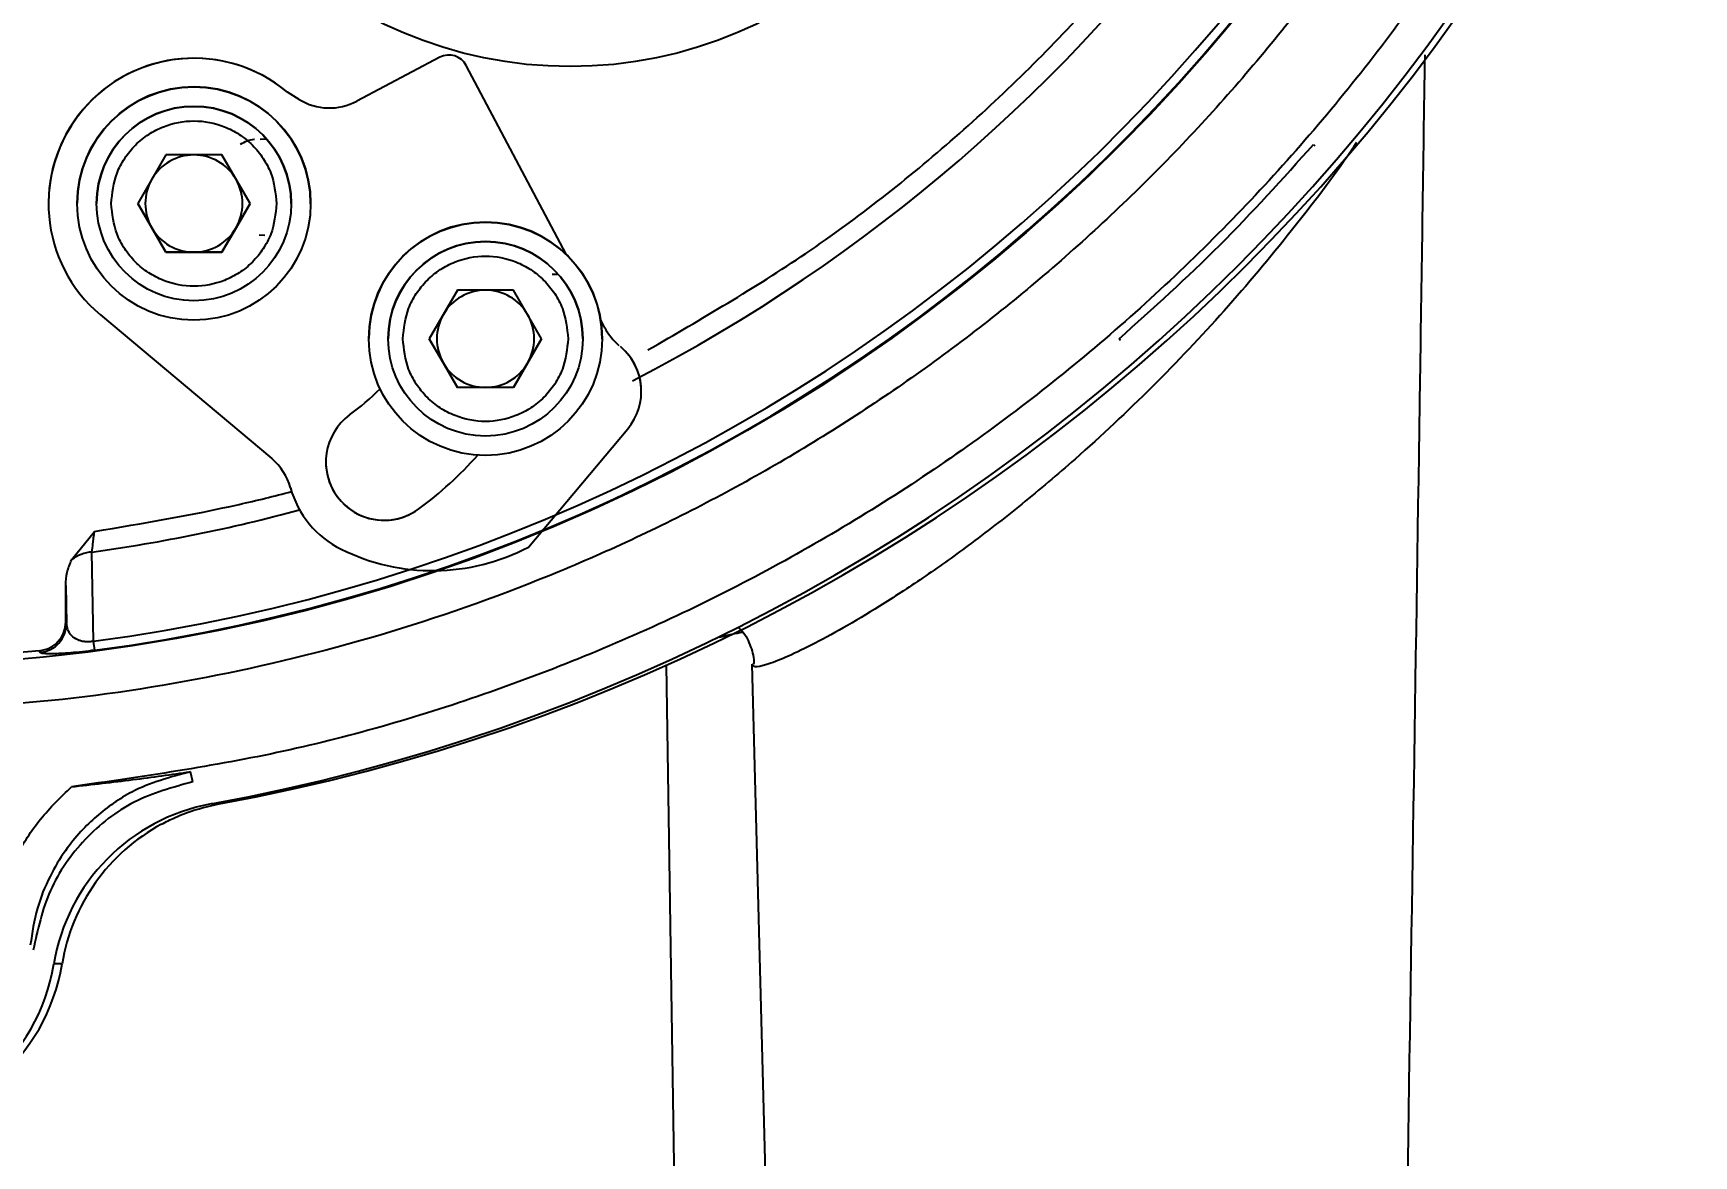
# Model space of a CAD drawing. Header units: millimetres. Extents: x 7861 to 11104, y 3791 to 6084.
# Drawn here: x 8820.8 to 8906.1, y 5551.7 to 5609.4 of the extents above; entities that cross this region are included whole.
import ezdxf

# ---------------------------------------------------------------- set-up
doc = ezdxf.new("R2010")
doc.units = ezdxf.units.MM
doc.layers.add('AM_5', color=3, linetype='Continuous', lineweight=25)
doc.styles.add('SLDTEXTSTYLE1', font='txt.shx', dxfattribs={"width": 0.7, "bigfont": 'gbcbig.shx'})
doc.dimstyles.new('SLDDIMSTYLE12$0', dxfattribs={"dimtxt": 12, "dimasz": 10, "dimexe": 0, "dimexo": 0.0625, "dimgap": 0.875, "dimtad": 1, "dimdec": 1, "dimlfac": 1.8, "dimrnd": 1e-09, "dimzin": 12, "dimdsep": 46, "dimtxsty": 'SLDTEXTSTYLE1', "dimcen": 0.09, "dimdle": 8.16, "dimclrd": 3, "dimclre": 3, "dimadec": 0, "dimazin": 3, "dimtfac": 1, "dimtdec": 1, "dimtofl": 0, "dimtmove": 0, "dimatfit": 3, "dimfxl": 0, "dimfrac": 2, "dimtolj": 1, "dimlwd": 5, "dimlwe": 5, "dimarcsym": 0})

# ---------------------------------------------------------------- blocks, each defined once
blk = doc.blocks.new('*D83')
at = {"layer": 'AM_5', "color": 3, "lineweight": 5, "transparency": 16777216}
blk.add_line((8920.229, 5884.011), (8525.829, 5884.011), dxfattribs=at)
at = {"layer": 'AM_5', "color": 3, "linetype": 'Continuous', "lineweight": 5, "transparency": 16777216}
for p, q in [((8525.829, 5874.011), (8525.829, 5560.226)), ((8931.904, 5550.226), (8525.829, 5550.226))]:
    blk.add_line(p, q, dxfattribs=at)
at = {"layer": 'AM_5', "color": 3, "transparency": 16777216}
for points in [[(8524.162, 5874.011), (8527.496, 5874.011), (8525.829, 5884.011)], [(8524.162, 5560.226), (8527.496, 5560.226), (8525.829, 5550.226)]]:
    blk.add_solid(points, dxfattribs=at)
at = {"layer": 'Defpoints', "color": 0, "transparency": 16777216}
for p in [(8920.291, 5884.011), (8525.829, 5550.226), (8931.967, 5550.226)]:
    blk.add_point(p, dxfattribs=at)
at = {"layer": 'AM_5', "color": 0, "transparency": 16777216, "insert": (8511.24, 5717.119), "char_height": 12, "attachment_point": 5, "rotation": 90, "style": 'SLDTEXTSTYLE1'}
blk.add_mtext('\\A1;{\\H2.28571x;335}', dxfattribs=at)

msp = doc.modelspace()

# ---------------------------------------------------------------- linework, layer by layer
at = {"color": 7, "linetype": 'Continuous', "lineweight": 25}
for p, q in [((8841.684, 5608.205), (8837.405, 5605.946)), ((8841.684, 5608.205), (8837.405, 5605.946)), ((8848.163, 5598.072), (8843.035, 5607.787)), ((8843.035, 5607.787), (8843.035, 5607.787)), ((8848.163, 5598.072), (8843.035, 5607.787)), ((8834.439, 5606.04), (8833.838, 5606.407)), ((8833.838, 5606.407), (8833.838, 5606.407)), ((8834.439, 5606.04), (8833.838, 5606.407)), ((8834.439, 5606.04), (8834.439, 5606.04)), ((8837.405, 5605.946), (8837.405, 5605.946)), ((8827.591, 5603.182), (8826.148, 5600.682)), ((8830.478, 5603.182), (8827.591, 5603.182)), ((8831.921, 5600.682), (8830.478, 5603.182)), ((8832.438, 5603.997), (8832.742, 5604.009)), ((8886.586, 5603.723), (8886.663, 5603.646)), ((8824.034, 5600.687), (8824.034, 5600.687)), ((8826.148, 5600.682), (8827.591, 5598.182)), ((8826.869, 5599.432), (8826.148, 5600.682)), ((8830.478, 5598.182), (8831.921, 5600.682)), ((8831.921, 5600.682), (8831.199, 5599.432)), ((8834.034, 5600.676), (8834.034, 5600.676)), ((8827.591, 5598.182), (8826.869, 5599.432)), ((8831.199, 5599.432), (8830.478, 5598.182)), ((8832.681, 5599.045), (8832.387, 5599.063)), ((8827.591, 5598.182), (8830.478, 5598.182)), ((8827.591, 5598.182), (8827.591, 5598.182)), ((8829.034, 5598.182), (8827.591, 5598.182)), ((8830.478, 5598.182), (8829.034, 5598.182)), ((8830.478, 5598.182), (8830.478, 5598.182)), ((8847.445, 5597.049), (8847.714, 5597.05)), ((8842.579, 5596.23), (8841.136, 5593.73)), ((8845.466, 5596.23), (8842.579, 5596.23)), ((8846.909, 5593.73), (8845.466, 5596.23)), ((8824.23, 5594.956), (8833.032, 5587.571)), ((8850.16, 5594.29), (8849.944, 5594.698)), ((8850.16, 5594.29), (8849.944, 5594.698)), ((8850.16, 5594.29), (8850.16, 5594.29)), ((8838.023, 5593.736), (8838.023, 5593.736)), ((8839.023, 5593.735), (8839.023, 5593.735)), ((8841.136, 5593.73), (8842.579, 5591.23)), ((8841.858, 5592.48), (8841.136, 5593.73)), ((8845.466, 5591.23), (8846.909, 5593.73)), ((8846.909, 5593.73), (8846.188, 5592.48)), ((8850.023, 5593.723), (8850.023, 5593.723)), ((8876.671, 5593.647), (8876.59, 5593.728)), ((8842.579, 5591.23), (8841.858, 5592.48)), ((8846.188, 5592.48), (8845.466, 5591.23)), ((8844.023, 5591.23), (8842.579, 5591.23)), ((8845.466, 5591.23), (8844.023, 5591.23)), ((8852.034, 5591.025), (8852.034, 5591.025)), ((8846.232, 5583.021), (8851.332, 5589.1)), ((8822.748, 5582.357), (8823.922, 5583.822)), ((8823.876, 5578.175), (8823.795, 5582.762)), ((8822.448, 5581.049), (8822.48, 5579.085)), ((8822.448, 5579.179), (8822.448, 5581.049)), ((8821.099, 5577.686), (8818.656, 5577.473)), ((8821.131, 5577.595), (8821.099, 5577.686)), ((8823.937, 5577.714), (8823.876, 5578.175)), ((8853.311, 5576.94), (8853.714, 5550.19)), ((8857.711, 5577.001), (8858.413, 5550.19)), ((8857.747, 5576.989), (8857.733, 5577.001)), ((8828.976, 5570.946), (8828.857, 5571.463)), ((8830.331, 5569.81), (8829.914, 5569.81)), ((8822.254, 5561.583), (8821.838, 5561.583))]:
    msp.add_line(p, q, dxfattribs=at)
at = {"color": 7, "linetype": 'Continuous', "lineweight": 25, "flags": 128}
msp.add_lwpolyline([(8822.48, 5579.085), (8822.462, 5579.138), (8822.448, 5579.179)], dxfattribs=at)
at = {"color": 7, "linetype": 'Continuous', "lineweight": 25}
for centre, radius in [((8811.948, 5668.366), 91.48), ((8848.378, 5629.728), 22), ((8829.034, 5600.682), 6), ((8829.034, 5600.682), 5), ((8844.023, 5593.73), 6), ((8844.023, 5593.73), 5)]:
    msp.add_circle(centre, radius, dxfattribs=at)
for centre, radius, start, end in [((8811.948, 5668.366), 90.976, 277.53416, 351.20762), ((8811.948, 5668.366), 86.42, 297.29308, 350.7957), ((8811.948, 5668.366), 91.441, 277.53416, 351.20762), ((8811.986, 5668.188), 99.998, 280.32817, 349.67428), ((8812.402, 5668.188), 99.998, 280.32817, 349.67428), ((8842.151, 5607.32), 1, 27.82515, 117.82515), ((8842.151, 5607.32), 1, 27.82515, 117.82515), ((8829.034, 5600.682), 7.474, 50, 230), ((8829.034, 5600.682), 7.474, 50, 179.93876), ((8829.034, 5600.682), 6, 359.93876, 179.87751), ((8836.004, 5608.599), 3, 238.5537, 297.82515), ((8836.004, 5608.599), 3, 238.5537, 297.82515), ((8829.034, 5600.682), 5, 359.99969, 179.93876), ((8829.034, 5600.682), 2.5, 89.99969, 149.99969), ((8829.034, 5600.682), 2.5, 29.99969, 89.99969), ((8829.034, 5600.682), 2.5, 149.99969, 209.99969), ((8829.034, 5600.682), 2.5, 329.99969, 29.99969), ((8829.034, 5600.682), 2.5, 209.99969, 269.99969), ((8829.034, 5600.682), 2.5, 269.99969, 329.99969), ((8844.023, 5593.73), 6, 359.93876, 179.87751), ((8844.023, 5593.73), 5, 359.99969, 179.93876), ((8844.023, 5593.73), 2.5, 89.99969, 149.99969), ((8844.023, 5593.73), 2.5, 29.99969, 89.99969), ((8844.023, 5593.73), 2.5, 149.99969, 209.99969), ((8844.023, 5593.73), 2.5, 329.99969, 29.99969), ((8852.813, 5595.69), 3, 207.82515, 230), ((8852.813, 5595.69), 3, 207.82515, 230), ((8849.034, 5591.028), 3, 320, 50), ((8849.034, 5591.028), 3, 359.93876, 50), ((8844.023, 5593.73), 2.5, 209.99969, 269.99969), ((8844.023, 5593.73), 2.5, 269.99969, 329.99969), ((8829.034, 5600.682), 13.5, 306.36279, 315.13033), ((8838.817, 5587.395), 3, 126.36279, 306.36279), ((8831.104, 5585.272), 3, 15.38287, 50), ((8838.817, 5587.395), 3, 179.93876, 306.36279), ((8829.034, 5600.682), 19.5, 306.36279, 318.43109), ((8829.034, 5600.682), 19.5, 306.36279, 318.43104), ((8838.817, 5587.395), 5, 195.38287, 243.70737), ((8811.948, 5668.366), 86.42, 277.87924, 285.10367), ((8823.878, 5580.992), 1.772, 92.70606, 129.63521), ((8841.31, 5592.39), 10.583, 243.58851, 297.71587), ((8820.98, 5579.087), 1.5, 275.78841, 359.91128), ((8831.707, 5559.972), 10, 100.32819, 170.73244), ((8832.124, 5559.972), 10, 118.40456, 170.73205), ((8811.988, 5563.19), 9.98, 189.26678, 350.73322), ((8812.405, 5563.19), 9.98, 270.0009, 350.73276)]:
    msp.add_arc(centre, radius, start, end, dxfattribs=at)
for points in [[(8811.948, 5762.106), (8815.015, 5762.019), (8821.151, 5761.845), (8830.265, 5760.442), (8839.203, 5758.217), (8847.878, 5755.109), (8856.208, 5751.171), (8864.111, 5746.433), (8871.512, 5740.945), (8878.339, 5734.757), (8884.527, 5727.93), (8890.015, 5720.529), (8894.752, 5712.626), (8898.692, 5704.296), (8901.796, 5695.621), (8904.035, 5686.683), (8905.387, 5677.569), (8905.839, 5668.366), (8905.387, 5659.163), (8904.035, 5650.049), (8901.796, 5641.111), (8898.692, 5632.435), (8894.752, 5624.106), (8890.015, 5616.203), (8884.527, 5608.802), (8878.339, 5601.975), (8871.512, 5595.787), (8864.111, 5590.298), (8856.208, 5585.561), (8847.878, 5581.622), (8839.203, 5578.515), (8830.265, 5576.29), (8821.151, 5574.886), (8815.015, 5574.712), (8811.948, 5574.625)], [(8909.621, 5657.576), (8909.097, 5653.925), (8908.049, 5646.621), (8904.93, 5635.978), (8900.722, 5625.735), (8895.366, 5616.034), (8888.962, 5606.995), (8881.58, 5598.733), (8873.318, 5591.352), (8864.279, 5584.947), (8854.578, 5579.592), (8844.335, 5575.384), (8833.692, 5572.264), (8826.389, 5571.216), (8822.737, 5570.692)], [(8876.59, 5593.728), (8878.346, 5595.304), (8881.857, 5598.457), (8885.009, 5601.968), (8886.586, 5603.723)]]:
    msp.add_open_spline(points, degree=3, dxfattribs=at)
for points, knots in [([(8852.376, 5593.156), (8855.123, 5594.749), (8860.673, 5597.967), (8868.304, 5603.987), (8875.332, 5610.863), (8881.548, 5618.574), (8886.839, 5626.947), (8891.077, 5635.82), (8894.31, 5644.985), (8895.563, 5651.277), (8896.184, 5654.392)], [0, 0, 0, 0, 0.122144, 0.246703, 0.372927, 0.5, 0.627073, 0.753297, 0.877856, 1, 1, 1, 1]), ([(8891.426, 5550.19), (8891.645, 5564.019), (8891.952, 5583.402), (8892.239, 5602.784), (8892.321, 5608.337)], [0, 0, 0, 0, 0.713495, 1, 1, 1, 1]), ([(8824.784, 5600.682), (8824.841, 5601.216), (8824.928, 5602.039), (8825.458, 5603.028), (8826.007, 5603.708), (8826.688, 5604.26), (8827.677, 5604.774), (8829.034, 5605.034), (8830.391, 5604.774), (8831.381, 5604.26), (8832.062, 5603.708), (8832.61, 5603.028), (8833.14, 5602.039), (8833.228, 5601.216), (8833.284, 5600.682)], [0, 0, 0, 0, 0.119728, 0.18418, 0.25, 0.31582, 0.380272, 0.5, 0.619728, 0.68418, 0.75, 0.81582, 0.880272, 1, 1, 1, 1]), ([(8831.434, 5603.743), (8831.66, 5603.859), (8831.891, 5603.977), (8832.142, 5603.986), (8832.146, 5603.986)], [0, 0, 0, 0, 0.981722, 1, 1, 1, 1]), ([(8888.805, 5603.823), (8888.709, 5603.68), (8887.714, 5602.189), (8885.481, 5599.265), (8882.077, 5595.182), (8878.334, 5591.231), (8874.8, 5587.909), (8871.598, 5585.205), (8868.959, 5583.159), (8866.492, 5581.407), (8864.318, 5579.985), (8862.379, 5578.829), (8860.735, 5577.941), (8859.4, 5577.309), (8858.417, 5576.936), (8857.829, 5576.813), (8857.772, 5576.935), (8857.747, 5576.989)], [0, 0, 0, 0, 0.0112691, 0.1175597, 0.2238424, 0.3277148, 0.4314747, 0.5006194, 0.5697132, 0.6291805, 0.6886048, 0.7428814, 0.797126, 0.8499404, 0.9027383, 0.9566039, 1, 1, 1, 1]), ([(8833.284, 5600.682), (8833.228, 5600.147), (8833.14, 5599.325), (8832.61, 5598.335), (8832.062, 5597.655), (8831.381, 5597.103), (8830.391, 5596.59), (8829.034, 5596.329), (8827.677, 5596.59), (8826.688, 5597.103), (8826.007, 5597.655), (8825.458, 5598.335), (8824.928, 5599.325), (8824.841, 5600.147), (8824.784, 5600.682)], [0, 0, 0, 0, 0.119728, 0.18418, 0.25, 0.31582, 0.380272, 0.5, 0.619728, 0.68418, 0.75, 0.81582, 0.880272, 1, 1, 1, 1]), ([(8839.773, 5593.73), (8839.829, 5594.264), (8839.917, 5595.087), (8840.447, 5596.076), (8840.995, 5596.756), (8841.676, 5597.308), (8842.666, 5597.822), (8844.023, 5598.082), (8845.38, 5597.822), (8846.369, 5597.308), (8847.05, 5596.756), (8847.599, 5596.076), (8848.128, 5595.087), (8848.216, 5594.264), (8848.273, 5593.73)], [0, 0, 0, 0, 0.119728, 0.18418, 0.25, 0.31582, 0.380272, 0.5, 0.619728, 0.68418, 0.75, 0.81582, 0.880272, 1, 1, 1, 1]), ([(8848.273, 5593.73), (8848.216, 5593.195), (8848.128, 5592.373), (8847.599, 5591.383), (8847.05, 5590.703), (8846.369, 5590.151), (8845.38, 5589.638), (8844.023, 5589.377), (8842.665, 5589.638), (8841.676, 5590.151), (8840.995, 5590.703), (8840.447, 5591.383), (8839.917, 5592.373), (8839.829, 5593.195), (8839.773, 5593.73)], [0, 0, 0, 0, 0.119728, 0.18418, 0.25, 0.31582, 0.380272, 0.5, 0.619728, 0.68418, 0.75, 0.81582, 0.880272, 1, 1, 1, 1]), ([(8823.922, 5583.822), (8826.409, 5584.242), (8829.809, 5584.816), (8833.159, 5585.636), (8834.054, 5585.874)], [0, 0, 0, 0, 0.3332732, 0.4556465, 0.4556465, 0.4556465, 0.4556465]), ([(8823.795, 5582.762), (8823.81, 5582.902), (8823.834, 5583.124), (8823.879, 5583.499), (8823.907, 5583.711), (8823.922, 5583.822)], [0, 0, 0, 0, 0.449191, 0.712048, 1, 1, 1, 1]), ([(8822.448, 5581.049), (8822.459, 5581.277), (8822.482, 5581.73), (8822.66, 5582.148), (8822.748, 5582.357)], [0, 0, 0, 0, 0.501105, 1, 1, 1, 1]), ([(8821.099, 5577.686), (8821.281, 5577.725), (8821.642, 5577.802), (8822.084, 5578.153), (8822.389, 5578.628), (8822.428, 5578.995), (8822.448, 5579.179)], [0, 0, 0, 0, 0.250514, 0.50007, 0.74999, 1, 1, 1, 1]), ([(8823.876, 5578.175), (8823.809, 5578.165), (8823.674, 5578.143), (8823.475, 5578.146), (8823.287, 5578.17), (8823.155, 5578.209), (8822.936, 5578.298), (8822.583, 5578.563), (8822.522, 5578.871), (8822.48, 5579.085)], [0, 0, 0, 0, 0.056105, 0.112289, 0.177086, 0.251393, 0.280501, 0.501374, 1, 1, 1, 1]), ([(8857.231, 5578.632), (8857.054, 5578.599), (8856.717, 5578.535), (8856.247, 5578.422), (8856.025, 5578.369)], [0, 0, 0, 0, 0.525268, 1, 1, 1, 1]), ([(8857.024, 5578.884), (8857.065, 5578.85), (8857.332, 5578.623), (8857.634, 5578.01), (8857.832, 5577.362), (8857.81, 5577.038), (8857.807, 5576.988)], [0, 0, 0, 0, 0.076601, 0.503811, 0.923778, 1, 1, 1, 1]), ([(8823.937, 5577.714), (8823.724, 5577.687), (8823.283, 5577.632), (8822.692, 5577.578), (8822.181, 5577.542), (8821.668, 5577.524), (8821.233, 5577.534), (8821.166, 5577.574), (8821.131, 5577.595)], [0, 0, 0, 0, 0.120585, 0.248868, 0.372779, 0.501258, 0.74083, 1, 1, 1, 1]), ([(8828.857, 5571.463), (8827.822, 5571.188), (8826.43, 5570.817), (8824.895, 5569.863), (8824.015, 5569.184), (8823.176, 5568.369), (8822.35, 5567.35), (8821.568, 5566.039), (8820.906, 5564.41), (8820.721, 5563.186), (8820.624, 5562.545)], [0, 0, 0, 0, 0.244291, 0.329037, 0.41449, 0.500125, 0.597994, 0.715772, 0.851074, 1, 1, 1, 1]), ([(8828.976, 5570.946), (8827.944, 5570.665), (8825.882, 5570.103), (8823.338, 5568.085), (8821.456, 5565.436), (8821.001, 5563.343), (8820.774, 5562.295)], [0, 0, 0, 0, 0.250047, 0.499449, 0.749396, 1, 1, 1, 1]), ([(8822.737, 5570.692), (8823.805, 5570.812), (8825.952, 5571.053), (8827.885, 5571.326), (8828.857, 5571.463)], [0, 0, 0, 0, 0.497557, 1, 1, 1, 1]), ([(8819.079, 5565.014), (8819.333, 5565.724), (8819.844, 5567.151), (8821.089, 5569.092), (8822.187, 5570.158), (8822.737, 5570.692)], [0, 0, 0, 0, 0.330036, 0.663999, 1, 1, 1, 1]), ([(8827.367, 5568.768), (8827.597, 5568.886), (8828.178, 5569.182), (8829.166, 5569.555), (8829.941, 5569.725), (8830.331, 5569.81)], [0, 0, 0, 0, 0.246183, 0.62042, 1, 1, 1, 1])]:
    msp.add_open_spline(points, degree=3, knots=knots, dxfattribs=at)

# ---------------------------------------------------------------- dimensions: what is measured, and where the dimension line sits
at = {"layer": 'AM_5'}
dim = msp.add_linear_dim(base=(8525.829, 5550.226), p1=(8920.291, 5884.011), p2=(8931.967, 5550.226), angle=90, text='{\\H2.28571x;335}', dimstyle='SLDDIMSTYLE12$0', override={"dimlfac": 1}, dxfattribs=at)
dim.commit()
dim.dimension.update_dxf_attribs({"geometry": '*D83', "text_midpoint": (8511.24, 5717.119)})

doc.saveas('drawing.dxf')
